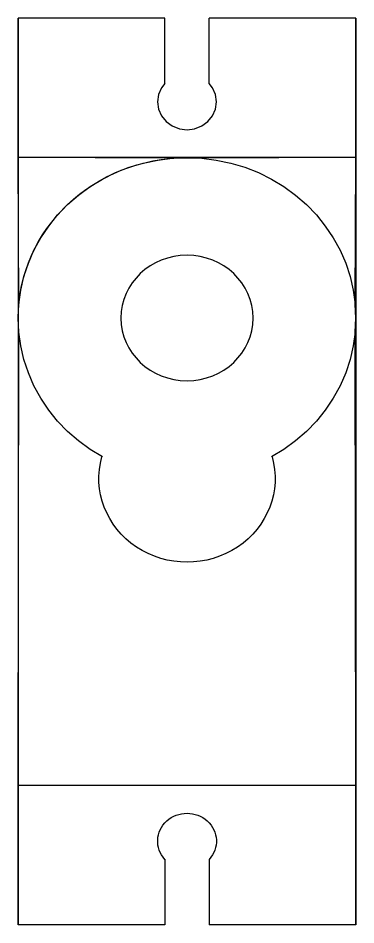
# Model space of a CAD drawing. Header units: millimetres. Extents: x -658 to 1307, y -81 to 472.
# Drawn here: x 1004.01 to 1016.11, y 42.22 to 74.72 of the extents above; entities that cross this region are included whole.
import ezdxf

# ---------------------------------------------------------------- set-up
doc = ezdxf.new("R2010")
doc.units = ezdxf.units.MM
doc.layers.get('0').update_dxf_attribs({"true_color": 0xffffff})
doc.layers.add('servo', color=36, linetype='Continuous', true_color=0x664400)

# ---------------------------------------------------------------- blocks, each defined once
blk = doc.blocks.new('Servo__2')
at = {"layer": 'servo', "color": 8, "true_color": 0x808080}
for p, q in [((0, 27.5, 18.5), (0, 32.5, 18.5)), ((0, 32.5, 16), (0, 32.5, 18.5)), ((0, 32.5, 16), (0, 27.5, 16)), ((5, 32.5, 18.5), (0, 32.5, 18.5)), ((5, 32.5, 16), (0, 32.5, 16)), ((5, 30.151, 16), (5, 32.5, 16)), ((5, 32.5, 16), (5, 32.5, 18.5)), ((5, 30.151, 18.5), (5, 32.5, 18.5)), ((6.5, 32.5, 16), (6.5, 32.5, 18.5)), ((11.5, 32.5, 18.5), (6.5, 32.5, 18.5)), ((11.5, 32.5, 16), (6.5, 32.5, 16)), ((6.5, 30.151, 18.5), (6.5, 32.5, 18.5)), ((6.5, 30.151, 16), (6.5, 32.5, 16)), ((11.5, 32.5, 16), (11.5, 32.5, 18.5)), ((11.5, 32.5, 16), (11.5, 27.5, 16)), ((11.5, 27.5, 18.5), (11.5, 32.5, 18.5)), ((4.884, 30, 16), (4.884, 30, 18.5)), ((5, 30.151, 16), (5, 30.151, 18.5)), ((6.5, 30.151, 16), (6.5, 30.151, 18.5)), ((6.616, 30, 16), (6.616, 30, 18.5)), ((4.784, 29.759, 16), (4.784, 29.759, 18.5)), ((6.716, 29.759, 16), (6.716, 29.759, 18.5)), ((4.75, 29.5, 16), (4.75, 29.5, 18.5)), ((6.75, 29.5, 16), (6.75, 29.5, 18.5)), ((4.784, 29.241, 16), (4.784, 29.241, 18.5)), ((6.716, 29.241, 16), (6.716, 29.241, 18.5)), ((4.884, 29, 16), (4.884, 29, 18.5)), ((5.043, 28.793, 16), (5.043, 28.793, 18.5)), ((6.457, 28.793, 16), (6.457, 28.793, 18.5)), ((6.616, 29, 16), (6.616, 29, 18.5)), ((5.25, 28.634, 16), (5.25, 28.634, 18.5)), ((5.491, 28.534, 16), (5.491, 28.534, 18.5)), ((5.75, 28.5, 16), (5.75, 28.5, 18.5)), ((6.009, 28.534, 16), (6.009, 28.534, 18.5)), ((6.25, 28.634, 16), (6.25, 28.634, 18.5)), ((11.5, 27.5, 16), (0, 27.5, 16)), ((11.5, 27.5, -1), (0, 27.5, -1)), ((11.5, 27.5, 18.5), (0, 27.5, 18.5)), ((0, 27.5, 16), (0, 27.5, -1)), ((0, 27.5, -1), (0, 5, -1)), ((0, 27.5, 20.5), (0, 27.5, 18.5)), ((5.249, 27.478, 20.5), (0, 27.5, 20.5)), ((0.022, 22.251, 22.8), (0, 27.5, 22.8)), ((5.249, 27.478, 22.8), (0, 27.5, 22.8)), ((5.75, 27.5, 22.5), (5.249, 27.478, 22.5)), ((5.75, 27.5, 22.5), (5.75, 27.478, 20.5)), ((6.251, 27.478, 22.5), (5.75, 27.5, 22.5)), ((5.75, 27.5, 22.5), (5.75, 27.5, 27.2)), ((11.5, 27.5, 20.5), (6.251, 27.478, 20.5)), ((11.5, 27.5, 22.8), (6.251, 27.478, 22.8)), ((11.478, 22.251, 22.8), (11.5, 27.5, 22.8)), ((11.5, 27.5, -1), (11.5, 5, -1)), ((11.5, 27.5, 16), (11.5, 27.5, -1)), ((11.5, 27.5, 20.5), (11.5, 27.5, 18.5)), ((3.783, 27.153, 22.8), (4.262, 27.304, 22.8)), ((4.262, 27.304, 22.8), (4.752, 27.413, 22.8)), ((4.262, 27.304, 22.8), (4.262, 27.304, 27.2)), ((4.752, 27.413, 22.8), (5.249, 27.478, 22.8)), ((4.752, 27.413, 22.8), (4.752, 27.413, 27.2)), ((5.249, 27.478, 22.5), (5.249, 27.478, 20.5)), ((5.75, 27.478, 20.5), (5.249, 27.478, 20.5)), ((5.249, 27.478, 22.8), (5.249, 27.478, 27.2)), ((6.251, 27.478, 20.5), (5.75, 27.478, 20.5)), ((6.251, 27.478, 22.5), (6.251, 27.478, 20.5)), ((6.251, 27.478, 22.8), (6.748, 27.413, 22.8)), ((6.251, 27.478, 22.8), (6.251, 27.478, 27.2)), ((6.748, 27.413, 22.8), (6.748, 27.413, 27.2)), ((6.748, 27.413, 22.8), (7.238, 27.304, 22.8)), ((7.238, 27.304, 22.8), (7.238, 27.304, 27.2)), ((7.238, 27.304, 22.8), (7.717, 27.153, 22.8)), ((2.875, 26.73, 22.8), (3.32, 26.961, 22.8)), ((3.32, 26.961, 22.8), (3.783, 27.153, 22.8)), ((3.32, 26.961, 22.8), (3.32, 26.961, 27.2)), ((3.783, 27.153, 22.8), (3.783, 27.153, 27.2)), ((7.717, 27.153, 22.8), (7.717, 27.153, 27.2)), ((7.717, 27.153, 22.8), (8.18, 26.961, 22.8)), ((8.18, 26.961, 22.8), (8.18, 26.961, 27.2)), ((8.18, 26.961, 22.8), (8.625, 26.73, 22.8)), ((2.452, 26.46, 22.8), (2.875, 26.73, 22.8)), ((2.875, 26.73, 22.8), (2.875, 26.73, 27.2)), ((8.625, 26.73, 22.8), (8.625, 26.73, 27.2)), ((8.625, 26.73, 22.8), (9.048, 26.46, 22.8)), ((2.054, 26.155, 22.8), (2.452, 26.46, 22.8)), ((2.452, 26.46, 22.8), (2.452, 26.46, 27.2)), ((9.048, 26.46, 22.8), (9.048, 26.46, 27.2)), ((9.048, 26.46, 22.8), (9.446, 26.155, 22.8)), ((1.684, 25.816, 22.8), (2.054, 26.155, 22.8)), ((2.054, 26.155, 22.8), (2.054, 26.155, 27.2)), ((9.446, 26.155, 22.8), (9.446, 26.155, 27.2)), ((9.446, 26.155, 22.8), (9.816, 25.816, 22.8)), ((1.345, 25.446, 22.8), (1.684, 25.816, 22.8)), ((1.684, 25.816, 22.8), (1.684, 25.816, 27.2)), ((9.816, 25.816, 22.8), (9.816, 25.816, 27.2)), ((9.816, 25.816, 22.8), (10.155, 25.446, 22.8)), ((1.04, 25.048, 22.8), (1.345, 25.446, 22.8)), ((1.345, 25.446, 22.8), (1.345, 25.446, 27.2)), ((10.155, 25.446, 22.8), (10.155, 25.446, 27.2)), ((10.155, 25.446, 22.8), (10.46, 25.048, 22.8)), ((0.77, 24.625, 22.8), (1.04, 25.048, 22.8)), ((1.04, 25.048, 22.8), (1.04, 25.048, 27.2)), ((10.46, 25.048, 22.8), (10.46, 25.048, 27.2)), ((10.46, 25.048, 22.8), (10.73, 24.625, 22.8)), ((0.539, 24.18, 22.8), (0.77, 24.625, 22.8)), ((0.77, 24.625, 22.8), (0.77, 24.625, 27.2)), ((10.73, 24.625, 22.8), (10.73, 24.625, 27.2)), ((10.73, 24.625, 22.8), (10.961, 24.18, 22.8)), ((0.347, 23.717, 22.8), (0.539, 24.18, 22.8)), ((0.539, 24.18, 22.8), (0.539, 24.18, 27.2)), ((10.961, 24.18, 22.8), (10.961, 24.18, 27.2)), ((10.961, 24.18, 22.8), (11.153, 23.717, 22.8)), ((5.168, 23.923, 27.2), (5.168, 23.923, 30.8)), ((5.75, 24, 27.2), (5.75, 24, 30.8)), ((6.332, 23.923, 27.2), (6.332, 23.923, 30.8)), ((0.196, 23.238, 22.8), (0.347, 23.717, 22.8)), ((0.347, 23.717, 22.8), (0.347, 23.717, 27.2)), ((4.625, 23.699, 27.2), (4.625, 23.699, 30.8)), ((6.875, 23.699, 27.2), (6.875, 23.699, 30.8)), ((11.153, 23.717, 22.8), (11.153, 23.717, 27.2)), ((11.153, 23.717, 22.8), (11.304, 23.238, 22.8)), ((0.087, 22.748, 22.8), (0.196, 23.238, 22.8)), ((0.196, 23.238, 22.8), (0.196, 23.238, 27.2)), ((4.159, 23.341, 27.2), (4.159, 23.341, 30.8)), ((7.341, 23.341, 27.2), (7.341, 23.341, 30.8)), ((11.304, 23.238, 22.8), (11.304, 23.238, 27.2)), ((11.304, 23.238, 22.8), (11.413, 22.748, 22.8)), ((3.801, 22.875, 27.2), (3.801, 22.875, 30.8)), ((7.699, 22.875, 27.2), (7.699, 22.875, 30.8)), ((0.022, 22.251, 22.8), (0.087, 22.748, 22.8)), ((0.087, 22.748, 22.8), (0.087, 22.748, 27.2)), ((11.413, 22.748, 22.8), (11.413, 22.748, 27.2)), ((11.413, 22.748, 22.8), (11.478, 22.251, 22.8)), ((0, 21.75, 22.5), (0.022, 22.251, 22.5)), ((0.022, 22.251, 22.8), (0.022, 22.251, 27.2)), ((3.577, 22.332, 27.2), (3.577, 22.332, 30.8)), ((7.923, 22.332, 27.2), (7.923, 22.332, 30.8)), ((11.5, 21.75, 22.5), (11.478, 22.251, 22.5)), ((11.478, 22.251, 22.8), (11.478, 22.251, 27.2)), ((0.022, 21.249, 22.5), (0, 21.75, 22.5)), ((0, 21.75, 22.5), (0, 21.75, 27.2)), ((3.5, 21.75, 27.2), (3.5, 21.75, 30.8)), ((8, 21.75, 27.2), (8, 21.75, 30.8)), ((11.478, 21.249, 22.5), (11.5, 21.75, 22.5)), ((11.5, 21.75, 22.5), (11.5, 21.75, 27.2)), ((0, 5, 22.8), (0.022, 21.249, 22.8)), ((0.087, 20.752, 22.8), (0.022, 21.249, 22.8)), ((0.022, 21.249, 22.8), (0.022, 21.249, 27.2)), ((3.577, 21.168, 27.2), (3.577, 21.168, 30.8)), ((7.923, 21.168, 27.2), (7.923, 21.168, 30.8)), ((11.478, 21.249, 22.8), (11.413, 20.752, 22.8)), ((11.5, 5, 22.8), (11.478, 21.249, 22.8)), ((11.478, 21.249, 22.8), (11.478, 21.249, 27.2)), ((0.087, 20.752, 22.8), (0.087, 20.752, 27.2)), ((0.196, 20.262, 22.8), (0.087, 20.752, 22.8)), ((11.413, 20.752, 22.8), (11.304, 20.262, 22.8)), ((11.413, 20.752, 22.8), (11.413, 20.752, 27.2)), ((3.801, 20.625, 27.2), (3.801, 20.625, 30.8)), ((7.699, 20.625, 27.2), (7.699, 20.625, 30.8)), ((0.196, 20.262, 22.8), (0.196, 20.262, 27.2)), ((0.347, 19.783, 22.8), (0.196, 20.262, 22.8)), ((4.159, 20.159, 27.2), (4.159, 20.159, 30.8)), ((7.341, 20.159, 27.2), (7.341, 20.159, 30.8)), ((11.304, 20.262, 22.8), (11.153, 19.783, 22.8)), ((11.304, 20.262, 22.8), (11.304, 20.262, 27.2)), ((0.347, 19.783, 22.8), (0.347, 19.783, 27.2)), ((0.539, 19.32, 22.8), (0.347, 19.783, 22.8)), ((4.625, 19.801, 27.2), (4.625, 19.801, 30.8)), ((6.875, 19.801, 27.2), (6.875, 19.801, 30.8)), ((11.153, 19.783, 22.8), (10.961, 19.32, 22.8)), ((11.153, 19.783, 22.8), (11.153, 19.783, 27.2)), ((5.168, 19.577, 27.2), (5.168, 19.577, 30.8)), ((5.75, 19.5, 27.2), (5.75, 19.5, 30.8)), ((6.332, 19.577, 27.2), (6.332, 19.577, 30.8)), ((0.539, 19.32, 22.8), (0.539, 19.32, 27.2)), ((0.77, 18.875, 22.8), (0.539, 19.32, 22.8)), ((10.961, 19.32, 22.8), (10.73, 18.875, 22.8)), ((10.961, 19.32, 22.8), (10.961, 19.32, 27.2)), ((0.77, 18.875, 22.8), (0.77, 18.875, 27.2)), ((1.04, 18.452, 22.8), (0.77, 18.875, 22.8)), ((10.73, 18.875, 22.8), (10.46, 18.452, 22.8)), ((10.73, 18.875, 22.8), (10.73, 18.875, 27.2)), ((1.04, 18.452, 22.8), (1.04, 18.452, 27.2)), ((1.345, 18.054, 22.8), (1.04, 18.452, 22.8)), ((10.46, 18.452, 22.8), (10.155, 18.054, 22.8)), ((10.46, 18.452, 22.8), (10.46, 18.452, 27.2)), ((1.345, 18.054, 22.8), (1.345, 18.054, 27.2)), ((1.684, 17.684, 22.8), (1.345, 18.054, 22.8)), ((10.155, 18.054, 22.8), (9.816, 17.684, 22.8)), ((10.155, 18.054, 22.8), (10.155, 18.054, 27.2)), ((1.684, 17.684, 22.8), (1.684, 17.684, 27.2)), ((2.054, 17.345, 22.8), (1.684, 17.684, 22.8)), ((9.816, 17.684, 22.8), (9.446, 17.345, 22.8)), ((9.816, 17.684, 22.8), (9.816, 17.684, 27.2)), ((2.054, 17.345, 22.8), (2.054, 17.345, 27.2)), ((2.452, 17.04, 22.8), (2.054, 17.345, 22.8)), ((9.446, 17.345, 22.8), (9.048, 17.04, 22.8)), ((9.446, 17.345, 22.8), (9.446, 17.345, 27.2)), ((2.452, 17.04, 22.8), (2.452, 17.04, 27.2)), ((2.875, 16.77, 22.8), (2.452, 17.04, 22.8)), ((9.048, 17.04, 22.8), (8.625, 16.77, 22.8)), ((9.048, 17.04, 22.8), (9.048, 17.04, 27.2)), ((2.875, 16.77, 22.8), (2.875, 16.77, 27.2)), ((8.625, 16.77, 22.8), (8.625, 16.77, 27.2)), ((2.75, 16, 22.8), (2.75, 16, 27.2)), ((8.75, 16, 22.8), (8.75, 16, 27.2)), ((2.852, 15.224, 22.8), (2.852, 15.224, 27.2)), ((8.648, 15.224, 22.8), (8.648, 15.224, 27.2)), ((3.152, 14.5, 22.8), (3.152, 14.5, 27.2)), ((8.348, 14.5, 22.8), (8.348, 14.5, 27.2)), ((3.629, 13.879, 22.8), (3.629, 13.879, 27.2)), ((7.871, 13.879, 22.8), (7.871, 13.879, 27.2)), ((4.25, 13.402, 22.8), (4.25, 13.402, 27.2)), ((7.25, 13.402, 22.8), (7.25, 13.402, 27.2)), ((4.974, 13.102, 22.8), (4.974, 13.102, 27.2)), ((5.75, 13, 22.8), (5.75, 13, 27.2)), ((6.526, 13.102, 22.8), (6.526, 13.102, 27.2)), ((0, 0, 18.5), (0, 5, 18.5)), ((11.5, 5, 18.5), (0, 5, 18.5)), ((0, 5, -1), (0, 5, 16)), ((11.5, 5, -1), (0, 5, -1)), ((11.5, 5, 16), (0, 5, 16)), ((0, 5, 18.5), (0, 5, 22.8)), ((0, 5, 16), (0, 0, 16)), ((11.5, 5, 22.8), (0, 5, 22.8)), ((11.5, 5, -1), (11.5, 5, 16)), ((11.5, 5, 16), (11.5, 0, 16)), ((11.5, 0, 18.5), (11.5, 5, 18.5)), ((11.5, 5, 18.5), (11.5, 5, 22.8)), ((5.043, 3.707, 18.5), (5.043, 3.707, 16)), ((5.25, 3.866, 18.5), (5.25, 3.866, 16)), ((5.491, 3.966, 18.5), (5.491, 3.966, 16)), ((5.75, 4, 18.5), (5.75, 4, 16)), ((6.009, 3.966, 18.5), (6.009, 3.966, 16)), ((6.25, 3.866, 18.5), (6.25, 3.866, 16)), ((6.457, 3.707, 18.5), (6.457, 3.707, 16)), ((4.884, 3.5, 18.5), (4.884, 3.5, 16)), ((6.616, 3.5, 18.5), (6.616, 3.5, 16)), ((4.784, 3.259, 18.5), (4.784, 3.259, 16)), ((6.716, 3.259, 18.5), (6.716, 3.259, 16)), ((4.75, 3, 18.5), (4.75, 3, 16)), ((6.75, 3, 18.5), (6.75, 3, 16)), ((4.784, 2.741, 18.5), (4.784, 2.741, 16)), ((4.884, 2.5, 18.5), (4.884, 2.5, 16)), ((6.616, 2.5, 18.5), (6.616, 2.5, 16)), ((6.716, 2.741, 18.5), (6.716, 2.741, 16)), ((5, 2.349, 16), (5, 0, 16)), ((5, 2.349, 18.5), (5, 0, 18.5)), ((5, 2.349, 18.5), (5, 2.349, 16)), ((6.5, 2.349, 16), (6.5, 0, 16)), ((6.5, 2.349, 18.5), (6.5, 0, 18.5)), ((6.5, 2.349, 18.5), (6.5, 2.349, 16)), ((0, 0, 16), (0, 0, 18.5)), ((5, 0, 16), (0, 0, 16)), ((5, 0, 18.5), (0, 0, 18.5)), ((5, 0, 18.5), (5, 0, 16)), ((11.5, 0, 16), (6.5, 0, 16)), ((11.5, 0, 18.5), (6.5, 0, 18.5)), ((6.5, 0, 18.5), (6.5, 0, 16)), ((11.5, 0, 16), (11.5, 0, 18.5))]:
    blk.add_line(p, q, dxfattribs=at)
at = {"layer": 'servo'}
for p, q in [((0, 27.5, 20.5), (0, 27.5, 22.8)), ((11.5, 27.5, 20.5), (11.5, 27.5, 22.8)), ((5.249, 27.478, 22.5), (5.249, 27.478, 22.8)), ((6.251, 27.478, 22.5), (6.251, 27.478, 22.8)), ((0.022, 22.251, 22.5), (0.022, 22.251, 22.8)), ((11.478, 22.251, 22.5), (11.478, 22.251, 22.8)), ((0.022, 21.249, 22.5), (0.022, 21.249, 22.8)), ((11.478, 21.249, 22.5), (11.478, 21.249, 22.8))]:
    blk.add_line(p, q, dxfattribs=at)
at = {"layer": 'servo', "color": 8, "true_color": 0x808080}
for points in [[(5, 30.151, 16), (4.884, 30, 16), (4.784, 29.759, 16), (4.75, 29.5, 16), (4.784, 29.241, 16), (4.884, 29, 16), (5.043, 28.793, 16), (5.25, 28.634, 16), (5.491, 28.534, 16), (5.75, 28.5, 16), (6.009, 28.534, 16), (6.25, 28.634, 16), (6.457, 28.793, 16), (6.616, 29, 16), (6.716, 29.241, 16), (6.75, 29.5, 16), (6.716, 29.759, 16), (6.616, 30, 16), (6.5, 30.151, 16)], [(5, 30.151, 18.5), (4.884, 30, 18.5), (4.784, 29.759, 18.5), (4.75, 29.5, 18.5), (4.784, 29.241, 18.5), (4.884, 29, 18.5), (5.043, 28.793, 18.5), (5.25, 28.634, 18.5), (5.491, 28.534, 18.5), (5.75, 28.5, 18.5), (6.009, 28.534, 18.5), (6.25, 28.634, 18.5), (6.457, 28.793, 18.5), (6.616, 29, 18.5), (6.716, 29.241, 18.5), (6.75, 29.5, 18.5), (6.716, 29.759, 18.5), (6.616, 30, 18.5), (6.5, 30.151, 18.5)], [(5.75, 27.5, 27.2), (6.251, 27.478, 27.2), (6.748, 27.413, 27.2), (7.238, 27.304, 27.2), (7.717, 27.153, 27.2), (8.18, 26.961, 27.2), (8.625, 26.73, 27.2), (9.048, 26.46, 27.2), (9.446, 26.155, 27.2), (9.816, 25.816, 27.2), (10.155, 25.446, 27.2), (10.46, 25.048, 27.2), (10.73, 24.625, 27.2), (10.961, 24.18, 27.2), (11.153, 23.717, 27.2), (11.304, 23.238, 27.2), (11.413, 22.748, 27.2), (11.478, 22.251, 27.2), (11.5, 21.75, 27.2)], [(2.875, 16.77, 27.2), (2.452, 17.04, 27.2), (2.054, 17.345, 27.2), (1.684, 17.684, 27.2), (1.345, 18.054, 27.2), (1.04, 18.452, 27.2), (0.77, 18.875, 27.2), (0.539, 19.32, 27.2), (0.347, 19.783, 27.2), (0.196, 20.262, 27.2), (0.087, 20.752, 27.2), (0.022, 21.249, 27.2), (0, 21.75, 27.2)], [(11.5, 21.75, 27.2), (11.478, 21.249, 27.2), (11.413, 20.752, 27.2), (11.304, 20.262, 27.2), (11.153, 19.783, 27.2), (10.961, 19.32, 27.2), (10.73, 18.875, 27.2), (10.46, 18.452, 27.2), (10.155, 18.054, 27.2), (9.816, 17.684, 27.2), (9.446, 17.345, 27.2), (9.048, 17.04, 27.2), (8.625, 16.77, 27.2)]]:
    blk.add_polyline3d(points, dxfattribs=at)
at = {"layer": 'servo', "color": 8, "true_color": 0x808080, "extrusion": (-2.98023e-08, -2.98023e-08, -1)}
for centre in [(-5.75, 21.75, -27.2), (-5.75, 21.75, -30.8)]:
    blk.add_circle(centre, 2.25, dxfattribs=at)
for centre, radius, start, end in [((-5.75, 21.75, -27.2), 5.75, 360, 90), ((-5.75, 16, -27.2), 3, 165, 15), ((-5.75, 16, -22.8), 3, 165, 15), ((-5.75, 3, -16), 1, 319.033, 220.967), ((-5.75, 3, -18.5), 1, 319.033, 220.967)]:
    blk.add_arc(centre, radius, start, end, dxfattribs=at)

msp = doc.modelspace()

# ---------------------------------------------------------------- block references
at = {"xscale": 1.052173896996984}
msp.add_blockref('Servo__2', (1004.008, 42.221, -10.6), dxfattribs=at)

doc.saveas('drawing.dxf')
